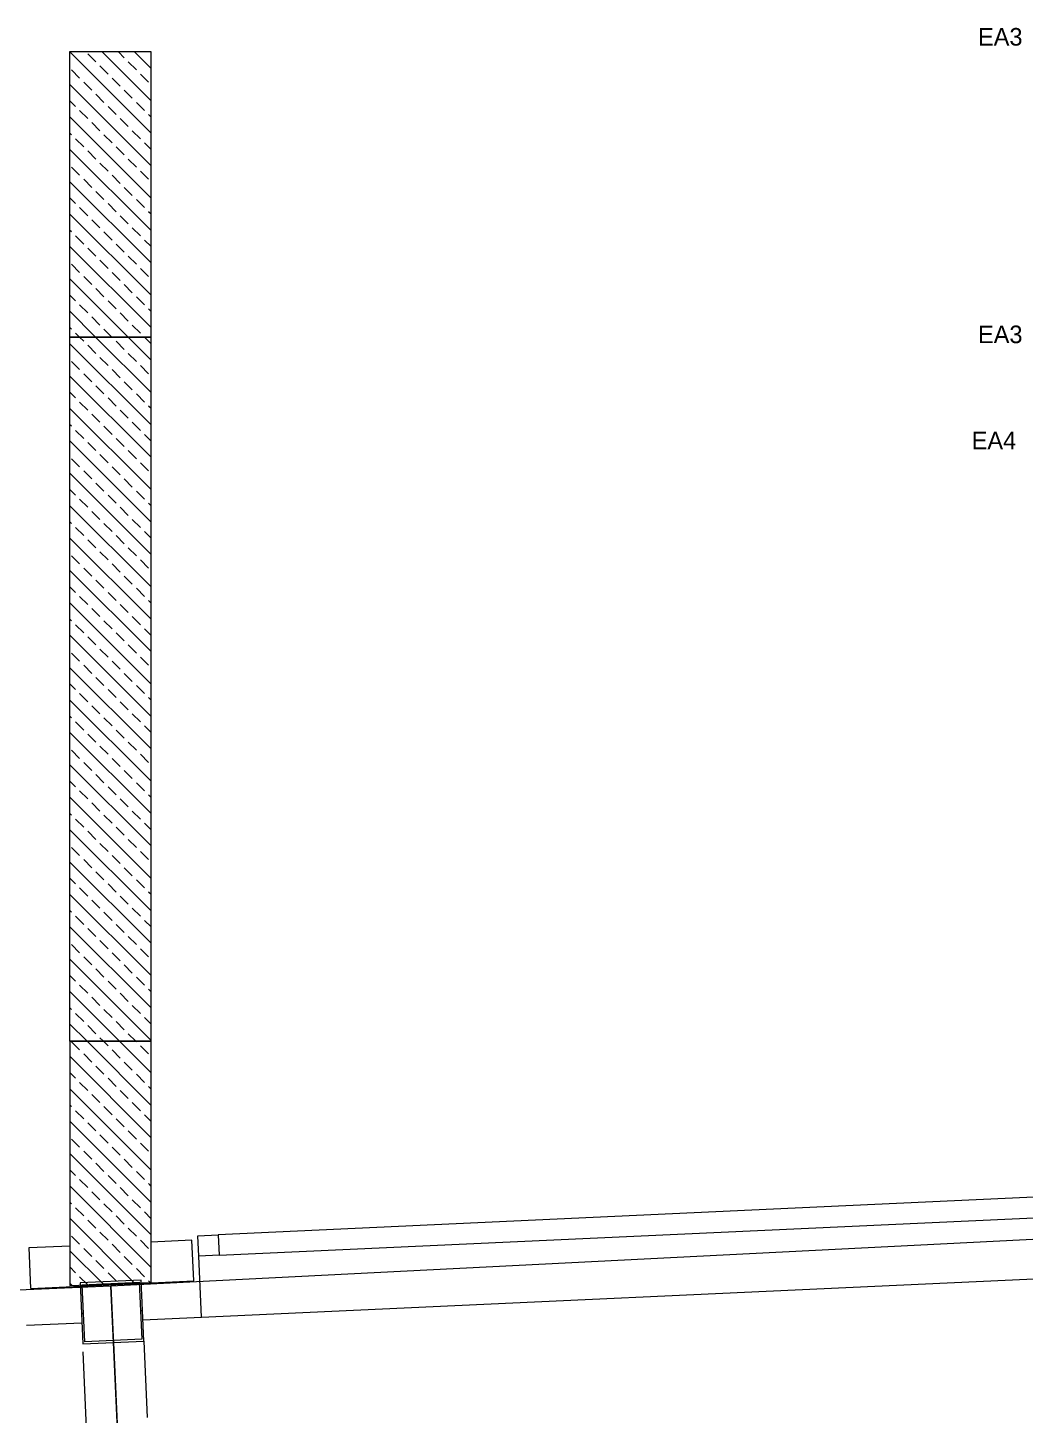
# Model space of a CAD drawing. Extents: x 309271 to 319232, y 6123 to 12941.
# Drawn here: x 315514 to 316004, y 8638 to 9319 of the extents above; entities that cross this region are included whole.
import ezdxf

# ---------------------------------------------------------------- set-up
doc = ezdxf.new("R2010")
doc.units = 0
doc.header["$LTSCALE"] = 25
doc.header["$MEASUREMENT"] = 0
doc.linetypes.add('DASHED', pattern=[0.75, 0.5, -0.25])
doc.linetypes.add('DUZ', pattern=[0])
for name, color, linetype, lineweight in [('DUVAR', 11, 'CONTINUOUS', 0), ('ELK', 1, 'CONTINUOUS', 35), ('IZDUSUM', 130, 'DASHED', 18), ('PLAN_KESIT_TAS', 222, 'CONTINUOUS', 18), ('t_dograma', 4, 'CONTINUOUS', 0), ('t_kolon_rev', 1, 'CONTINUOUS', 0), ('t_kolon_tarama_rev', 9, 'CONTINUOUS', 0), ('TERAS', 2, 'CONTINUOUS', 0)]:
    doc.layers.add(name, color=color, linetype=linetype, lineweight=lineweight)
doc.styles.add('TAKSİM', font='GOTHIC.TTF', dxfattribs={"height": 7})
pattern_1 = [(135, (99499.04047736054, -586205.286666289), (-7.954951288348662, -7.95495128834866), []), (135, (99499.04047736054, -586197.3317150141), (-7.954951288348662, -7.95495128834866), [5.625, -2.8125])]

msp = doc.modelspace()

# ---------------------------------------------------------------- hatches: boundary and pattern name
at = {"layer": 't_kolon_tarama_rev'}
h = msp.add_hatch(dxfattribs=at)
h.set_pattern_fill('ANSI33', color=256, scale=45, angle=90, style=0)
h.set_pattern_definition(pattern_1)
h.paths.add_polyline_path([(315534.6920082772, 9307.233114385104), (315534.6920082772, 9167.232369322854), (315574.692306302, 9167.232369322854), (315574.692306302, 9307.233114385104)])
h = msp.add_hatch(dxfattribs=at)
h.set_pattern_fill('ANSI33', color=256, scale=45, angle=90, style=0)
h.set_pattern_definition(pattern_1)
h.paths.add_polyline_path([(315534.6920082772, 9167.24338947289), (315534.6920082772, 8821.377515552274), (315574.692306302, 8821.377515552274), (315574.692306302, 9167.24338947289)])
h = msp.add_hatch(dxfattribs=at)
h.set_pattern_fill('ANSI33', color=256, scale=45, angle=90, style=0)
h.set_pattern_definition(pattern_1)
h.paths.add_polyline_path([(315534.7915485738, 8821.366495402472), (315534.7915485738, 8701.365899352473), (315574.7918465986, 8702.959974716476), (315574.7918465986, 8821.366495402472)])

# ---------------------------------------------------------------- linework, layer by layer
at = {"layer": 'DUVAR'}
for p, q in [((315594.7063579684, 8723.704837074212), (315574.7918465986, 8722.787562611222)), ((315595.6265944297, 8703.726019170193), (315594.7063579684, 8723.704837074212)), ((315514.7487221598, 8720.021939908329), (315534.727540064, 8720.94217636931)), ((315515.6689586209, 8700.043122004194), (315514.7487221598, 8720.021939908329)), ((315515.6689586208, 8700.04312200466), (315595.6265944297, 8703.726019170193))]:
    msp.add_line(p, q, dxfattribs=at)
at = {"layer": 'IZDUSUM', "linetype": 'DASHED', "ltscale": 3}
for p, q in [((315583.6332371852, 7732.372844686441, -2166067022425.949), (315541.1822588752, 8672.720790643536, -2166067020333.331)), ((315571.150485141, 8674.1011581606, -2166067020333.331), (315613.6014634511, 7733.753212203388, -2166067022425.949))]:
    msp.add_line(p, q, dxfattribs=at)
at = {"layer": 'PLAN_KESIT_TAS', "linetype": 'DUZ', "ltscale": 10}
for p, q in [((315599.4525790191, 8685.862513308937), (315598.0709880959, 8715.857579404605)), ((315513.5012978388, 8681.903545206354), (315540.7015835924, 8683.156406852475)), ((315570.6698104492, 8684.536761543306), (315599.4525790192, 8685.862513307191))]:
    msp.add_line(p, q, dxfattribs=at)
at = {"layer": 't_dograma', "ltscale": 0.1}
for p, q in [((316331.6595886853, 8759.657717222406), (315880.3500158212, 8738.870124775975)), ((315608.060397048, 8716.31769763492), (316332.1197069157, 8749.668308270106)), ((315880.3500158212, 8738.870124775975), (315607.6002788174, 8726.307106587163)), ((315599.4525790192, 8685.862513307191), (316343.4907067912, 8720.13336040423))]:
    msp.add_line(p, q, dxfattribs=at)
at = {"layer": 't_dograma'}
msp.add_lwpolyline([(315598.0709880959, 8715.857579404605), (315597.6108698652, 8725.846988356381), (315607.6002788172, 8726.307106587163), (315608.060397048, 8716.31769763492)], close=True, dxfattribs=at)
at = {"layer": 't_kolon_rev'}
for points in [[(315534.6920082772, 9307.233114385104), (315534.6920082772, 9167.232369322854), (315574.692306302, 9167.232369322854), (315574.692306302, 9307.233114385104)], [(315534.6920082772, 9167.24338947289), (315534.6920082772, 8821.377515552274), (315574.692306302, 8821.377515552274), (315574.692306302, 9167.24338947289)], [(315534.7915485738, 8821.366495402472), (315534.7915485738, 8701.365899352473), (315574.7918465986, 8702.959974716476), (315574.7918465986, 8821.366495402472)]]:
    msp.add_lwpolyline(points, close=True, dxfattribs=at)
at = {"layer": 't_kolon_rev', "elevation": -2166067020333.331}
for points in [[(315541.4910159922, 8687.750916027057), (315540.8468444842, 8701.736088284466), (315568.817188999, 8703.024431300233), (315569.4613605069, 8689.039259042998), (315570.4603013825, 8689.085271293472), (315569.7701176239, 8704.069384426402), (315539.8018913582, 8702.689016908815), (315540.4920751167, 8687.704903776408), (315541.4910159922, 8687.750916027057)], [(315540.4920751167, 8687.704903776408), (315541.1822588752, 8672.720790643536), (315571.150485141, 8674.1011581606), (315570.4603013825, 8689.085271293472), (315569.4613605069, 8689.039259042998), (315570.1055320149, 8675.054086785589), (315542.1351875002, 8673.765743769647), (315541.4910159922, 8687.750916027057), (315540.4920751167, 8687.704903776408)]]:
    msp.add_lwpolyline(points, dxfattribs=at)
at = {"layer": 'TERAS'}
msp.add_line((315556.1727817347, 8673.41097421199, -2166067020333.331), (315578.6933002973, 8184.47866333212, 82700496923.35052), dxfattribs=at)
at = {"layer": 'TERAS', "elevation": 82700496923.35052}
msp.add_lwpolyline([(315578.6933002973, 8184.47866333212), (316413.7006933388, 8222.939610028348), (316391.1830142875, 8711.810250303068), (316385.9873321233, 8743.241446472763), (315554.8984692688, 8701.03184459923)], close=True, dxfattribs=at)
at = {"layer": 'TERAS'}
msp.add_lwpolyline([(314753.2902739373, 8146.460099697171), (315578.6933002973, 8184.47866333212), (315556.1727817347, 8673.41097421199), (315556.1727817347, 8673.41097421199), (315554.8984692745, 8701.031844599464), (314729.8102994141, 8665.458111102518), (314731.1906669311, 8635.489884836657)], close=True, dxfattribs=at)

# ---------------------------------------------------------------- texts
at = {"layer": 'ELK', "color": 1, "style": 'TAKSİM'}
for s, p in [('EA3', (315980.8012901813, 9310.353315528408)), ('EA3', (315980.8012901813, 9164.22262318358)), ('EA4', (315977.686674091, 9112.094717785061))]:
    msp.add_text(s, height=8.64, dxfattribs=at).set_placement(p)

doc.saveas('drawing.dxf')
